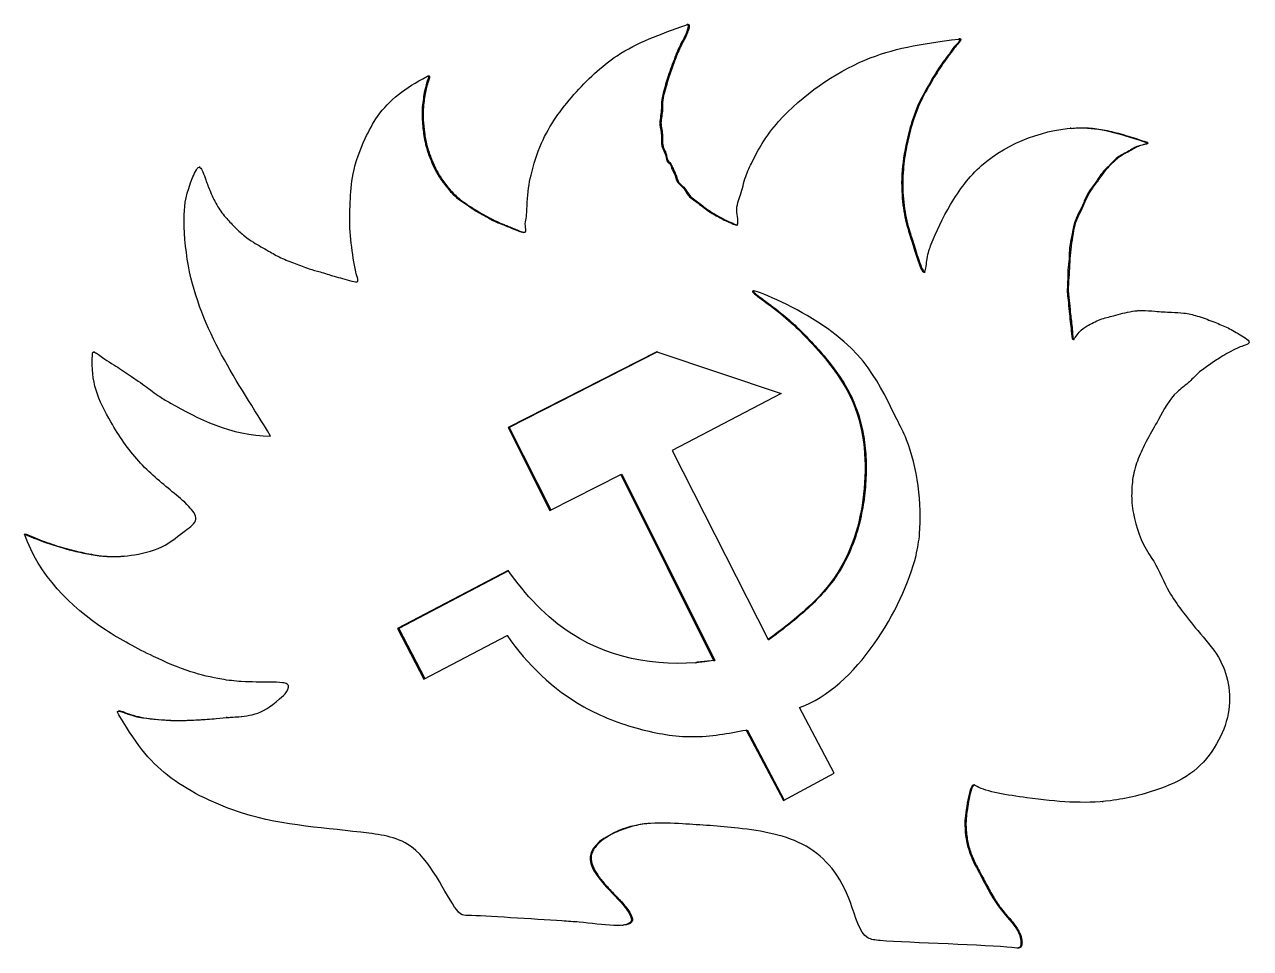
# Model space of a CAD drawing. Header units: millimetres. Extents: x 6 to 409, y -20 to 284.
import ezdxf

# ---------------------------------------------------------------- set-up
doc = ezdxf.new("R2010")
doc.units = ezdxf.units.MM

msp = doc.modelspace()

# ---------------------------------------------------------------- linework, layer by layer
at = {"color": 7, "linetype": 'Continuous', "lineweight": 25}
for p, q in [((224.44, 283.59), (224.08, 283.56)), ((313.77, 278.89), (313.41, 278.86)), ((139.26, 266.71), (138.91, 266.69)), ((350.27, 249.55), (349.91, 249.52)), ((64.08, 236.77), (63.73, 236.74)), ((372.4, 189.67), (372.04, 189.64)), ((29.36, 176.07), (29, 176.04)), ((214.12, 176.15), (165.26, 151.26)), ((214.3, 176.09), (165.61, 151.29)), ((214.12, 176.15), (254.99, 162.43)), ((254.99, 162.43), (219.21, 143.76)), ((165.26, 151.26), (165.61, 151.29)), ((165.26, 151.26), (179.01, 124.06)), ((165.61, 151.29), (179.3, 124.21)), ((219.21, 143.76), (250.65, 81.61)), ((179.01, 124.06), (202.24, 135.89)), ((202.24, 135.89), (202.6, 135.92)), ((202.24, 135.89), (232.79, 74.78)), ((202.6, 135.92), (233.14, 74.81)), ((6.34, 116.29), (6.7, 116.32)), ((165.32, 104.28), (128.94, 85.29)), ((165.4, 104.17), (129.29, 85.32)), ((128.94, 85.29), (129.29, 85.32)), ((128.94, 85.29), (137.56, 68.67)), ((129.29, 85.32), (137.85, 68.82)), ((137.56, 68.67), (164.91, 82.95)), ((164.91, 82.95), (165.27, 82.98)), ((250.65, 81.61), (251, 81.64)), ((226.94, 74.04), (227.3, 74.07)), ((233.14, 74.81), (227.28, 74.18)), ((232.79, 74.78), (233.14, 74.81)), ((37.54, 58.2), (37.19, 58.17)), ((272.44, 37.72), (260.98, 59.34)), ((72.94, 56.03), (72.59, 56)), ((243.46, 51.94), (243.82, 51.97)), ((243.46, 51.94), (255.72, 28.8)), ((243.82, 51.97), (256.01, 28.95)), ((255.72, 28.8), (272.44, 37.72)), ((360.45, 28.44), (360.8, 28.47)), ((202.66, -12.19), (203.01, -12.16)), ((332.67, -19.67), (333.02, -19.64))]:
    msp.add_line(p, q, dxfattribs=at)
for points, knots in [([(87.21, 148.45), (76.32, 166.39), (60.92, 187.6), (58.29, 220.75), (59.56, 228.98), (63.62, 237.96), (65.14, 234.76), (66.01, 232.25), (67.54, 228.26), (69.57, 223.85), (72.55, 219.98), (75.65, 216.85), (78.5, 214.14), (82.19, 211.65), (86.19, 209.42), (90.65, 206.84), (95.24, 205.18), (99.46, 203.41), (103.83, 202.32), (108.36, 200.79), (112.48, 199.81), (116.36, 198.67), (115.1, 202.3), (114.32, 207.22), (113.03, 215.62), (113.3, 224.95), (113.99, 235.64), (117.53, 245.03), (124.16, 257.46), (131.54, 262.83), (139.38, 266.98), (138.21, 263.6), (137.63, 261.1), (136.82, 255.66), (137.1, 250.37), (137.75, 245.52), (138.93, 241.25), (140.42, 237.69), (142.09, 234.2), (144.36, 231.06), (146.81, 228.09), (149.33, 225.91), (151.79, 224.44), (154.14, 222.62), (157.21, 221.02), (160.53, 219.02), (164.19, 217.66), (166.9, 216.52), (171.64, 214.52), (170.67, 217.82), (171.46, 220.55), (171.44, 227.31), (172.61, 234.28), (176.69, 247.66), (186.33, 260.86), (202.13, 275.86), (215.11, 280.34), (224.78, 283.85), (223.71, 280.12), (222.11, 277.73), (219.75, 272.17), (217.97, 267.17), (216.57, 262.53), (215.49, 258.31), (215.83, 255.09), (214.69, 251.02), (215.96, 247.2), (215.33, 243.56), (217.19, 241.03), (217.23, 238.49), (218.76, 237.72), (218.94, 236.16), (220.17, 234.48), (220.55, 231.58), (223.2, 229.93), (224.24, 227.4), (226.11, 226.11), (227.83, 224.77), (229.67, 223.45), (231.74, 221.73), (234.29, 220.55), (236.66, 219.09), (238.57, 218.47), (241.44, 216.88), (239.69, 223.35), (241.87, 227.72), (242.98, 233.46), (245.7, 239), (248.89, 245.29), (259.24, 258.63), (281.97, 274.21), (300.51, 277.2), (313.7, 278.9), (313.54, 278.33), (313.29, 277.63), (311.88, 276.51), (310.3, 273.98), (307.05, 269.99), (303.57, 264.01), (299.63, 257.09), (296.81, 248.38), (294.73, 238.57), (294.33, 228.63), (295.75, 218.73), (297.79, 213.04), (302.11, 198.42), (302.93, 207.78), (305.03, 213.8), (310.69, 225.51), (323.45, 242.84), (350.3, 252.44), (365.96, 247.91), (376.32, 244.43), (371.63, 243.78), (369.42, 241.96), (365.67, 240.49), (362.95, 237.39), (360.07, 234.68), (358.13, 231.27), (355.49, 228.14), (354.06, 224.13), (352.09, 220.61), (350.86, 217.15), (350.5, 213.94), (349.54, 210.32), (349.72, 206.83), (349.08, 202.81), (349.2, 199.26), (348.86, 195.93), (349.34, 192.8), (349.51, 189.73), (350, 185.89), (350.35, 183.41), (350.46, 178.66), (353.02, 183.21), (355.68, 184.78), (359.78, 186.93), (364.74, 188.07), (369.29, 189.4), (373.88, 189.83), (378.28, 189.38), (382.64, 189.13), (387.58, 188.99), (391.99, 187.88), (396.61, 186.19), (401.62, 184.17), (404.8, 182.33), (410.18, 179.12), (406.67, 178.11), (404.62, 177.2), (402.05, 175.96), (399, 174.14), (395.63, 171.85), (391.97, 169.3), (388.77, 165.74), (383.21, 161.89), (379.58, 154.8), (375.41, 147.81), (372.47, 141.78), (370.77, 136.77), (370.15, 131.61), (370.06, 127.37), (371.14, 119.7), (373.62, 112.81), (379.17, 104.92), (381.28, 98.45), (386.82, 90.9), (392.27, 83.89), (398.89, 76.76), (402.45, 67.09), (402.47, 56.93), (398.37, 46.82), (390.93, 37.56), (378.32, 31.78), (359.55, 27.17), (340.39, 28.81), (321.26, 31.8), (317.42, 34.77), (315.73, 26.12), (315.03, 20.41), (316.21, 12.03), (321.84, 1.89), (325.79, -6.2), (332.01, -12.25), (333.82, -16.4), (333.8, -19.97), (326.38, -18.69), (292.73, -17.91), (280.98, -16.47), (277.19, 0.78), (264.88, 16.02), (242.27, 19.93), (221.49, 21.2), (204.78, 22.11), (188.89, 11.56), (196.8, 0.63), (203.13, -5.05), (208.73, -14.13), (193.97, -11.43), (177.63, -10.46), (153.53, -8.79), (147.68, -9.14), (138.16, 15.26), (111.05, 19.58), (83.07, 20.7), (52.47, 35.56), (43.31, 46.77), (36.23, 58.79), (41.32, 56.7), (46.17, 55.66), (58.78, 54.5), (75.31, 56.5), (84.51, 56.59), (93.05, 64.84), (93.54, 67.1), (90.2, 67.58), (85.49, 67.74), (78.62, 67.6), (69.85, 68.67), (60.01, 71.06), (47.2, 76.6), (25.7, 88.07), (11.11, 102.72), (6.34, 116.29)], [0, 0, 0, 0, 0.041086, 0.052159, 0.060569, 0.063132, 0.064246, 0.066068, 0.068892, 0.072463, 0.07569, 0.078455, 0.081196, 0.083454, 0.087236, 0.090291, 0.093635, 0.096885, 0.099352, 0.102545, 0.106337, 0.107797, 0.109005, 0.112017, 0.118546, 0.125075, 0.131235, 0.139351, 0.144832, 0.158543, 0.158826, 0.159965, 0.162481, 0.166155, 0.169771, 0.173192, 0.17573, 0.178529, 0.180794, 0.183361, 0.186176, 0.188388, 0.189917, 0.191846, 0.194248, 0.196764, 0.19954, 0.20183, 0.20395, 0.205283, 0.206904, 0.210053, 0.216376, 0.223635, 0.23628, 0.248893, 0.265234, 0.26555, 0.26705, 0.269538, 0.273177, 0.277821, 0.281537, 0.282756, 0.285125, 0.288271, 0.29065, 0.292905, 0.295152, 0.2966, 0.297384, 0.298169, 0.299468, 0.301483, 0.303536, 0.305204, 0.306705, 0.307907, 0.309544, 0.311182, 0.313211, 0.315121, 0.316534, 0.317515, 0.320313, 0.32409, 0.328278, 0.331793, 0.336233, 0.342208, 0.365211, 0.386071, 0.38626, 0.386512, 0.386911, 0.387896, 0.389803, 0.392899, 0.398008, 0.403483, 0.408595, 0.416051, 0.423117, 0.428584, 0.434349, 0.44016, 0.442721, 0.446074, 0.455678, 0.466538, 0.489359, 0.503488, 0.504255, 0.506543, 0.50815, 0.511021, 0.513912, 0.5163, 0.518783, 0.521632, 0.524329, 0.527097, 0.529659, 0.531369, 0.533924, 0.536499, 0.538936, 0.541616, 0.543774, 0.545575, 0.548069, 0.550191, 0.552183, 0.554031, 0.556127, 0.558371, 0.561444, 0.564458, 0.568672, 0.570739, 0.573583, 0.577302, 0.579926, 0.582921, 0.586552, 0.589724, 0.593093, 0.595751, 0.597112, 0.598496, 0.600618, 0.602597, 0.60559, 0.608624, 0.611666, 0.614736, 0.621971, 0.626842, 0.630965, 0.635199, 0.637209, 0.641223, 0.643515, 0.652579, 0.654432, 0.662046, 0.666714, 0.672218, 0.679393, 0.685359, 0.691735, 0.698599, 0.706181, 0.714129, 0.725131, 0.742958, 0.754199, 0.755987, 0.760835, 0.767316, 0.775253, 0.781748, 0.793447, 0.801373, 0.804331, 0.806272, 0.807833, 0.818597, 0.820551, 0.82603, 0.836372, 0.846534, 0.854623, 0.864012, 0.869488, 0.874011, 0.878503, 0.881105, 0.888702, 0.890515, 0.898264, 0.900099, 0.907899, 0.913334, 0.927197, 0.935772, 0.94445, 0.945032, 0.945895, 0.947838, 0.951297, 0.957665, 0.963275, 0.964014, 0.965054, 0.965586, 0.96686, 0.970093, 0.972241, 0.975714, 0.980145, 0.986135, 1, 1, 1, 1]), ([(224.44, 283.59), (224.44, 283.59), (224.48, 283.6), (224.56, 283.59), (224.66, 283.54), (224.74, 283.43), (224.77, 283.28), (224.79, 282.83), (224.59, 282.07), (224.27, 281.11), (223.73, 279.77), (222.82, 278.18), (221.77, 276.08), (220.83, 273.87), (219.9, 271.52), (219.01, 269.11), (218.15, 266.56), (217.32, 263.86), (216.49, 261), (215.89, 258.26), (216.04, 255.74), (215.72, 253.54), (215.36, 251.33), (215.7, 249.1), (216.16, 246.91), (215.87, 244.68), (216.41, 242.64), (217.42, 240.99), (217.4, 239.15), (218.7, 238.04), (219.29, 236.62), (219.96, 235.22), (220.66, 233.6), (221.17, 231.57), (223.1, 230.25), (224.2, 228.31), (225.65, 226.59), (228.08, 225), (230.78, 222.68), (234.44, 220.6), (237.31, 219.07), (239.37, 218.24), (240.14, 217.84), (240.57, 217.75), (240.64, 217.77), (240.64, 217.77)], [0, 0, 0, 0, 0.000062, 0.001584, 0.002891, 0.004491, 0.006399, 0.008702, 0.021349, 0.035542, 0.047588, 0.075985, 0.104969, 0.136587, 0.167218, 0.200766, 0.23404, 0.269208, 0.307808, 0.347144, 0.374835, 0.402859, 0.431205, 0.459178, 0.487484, 0.515933, 0.543206, 0.565543, 0.588449, 0.607502, 0.626701, 0.646446, 0.666277, 0.694206, 0.722408, 0.750659, 0.778511, 0.806851, 0.860232, 0.913439, 0.966285, 0.983923, 0.997399, 0.999811, 1, 1, 1, 1]), ([(313.77, 278.89), (313.77, 278.89), (313.81, 278.9), (313.87, 278.9), (313.93, 278.88), (313.96, 278.85), (313.98, 278.81), (313.98, 278.73), (313.96, 278.6), (313.9, 278.39), (313.79, 278.04), (313.43, 277.49), (312.52, 276.75), (310.82, 274.45), (307.8, 270.46), (304.19, 264.56), (300.43, 257.98), (297.88, 250.82), (296.08, 243.48), (295.12, 237.09), (294.87, 231.73), (295, 227.42), (295.48, 223.19), (296.18, 219.2), (297.37, 215.14), (298.91, 210.38), (300.19, 206.12), (301.29, 203.36), (301.79, 202.6), (301.97, 202.39), (302.11, 202.31), (302.19, 202.28), (302.24, 202.28), (302.25, 202.29)], [0, 0, 0, 0, 0.000131, 0.001567, 0.002017, 0.002424, 0.003027, 0.003746, 0.00511, 0.007777, 0.011839, 0.018374, 0.031182, 0.053781, 0.121584, 0.212872, 0.304224, 0.395422, 0.487031, 0.577831, 0.628755, 0.680863, 0.73389, 0.782694, 0.827413, 0.886656, 0.963854, 0.988715, 0.993391, 0.996921, 0.998348, 0.999558, 1, 1, 1, 1]), ([(139.26, 266.71), (139.28, 266.71), (139.31, 266.72), (139.36, 266.7), (139.4, 266.66), (139.42, 266.6), (139.44, 266.48), (139.42, 266.19), (139.23, 265.51), (138.91, 264.58), (138.47, 263.14), (138.06, 261.34), (137.68, 259.02), (137.32, 255.99), (137.31, 252.31), (137.73, 248.09), (138.47, 243.92), (139.83, 239.88), (141.52, 235.97), (143.74, 232.33), (146.37, 228.97), (149.8, 225.75), (154.12, 222.97), (158.89, 220.14), (162.73, 218.36), (165.47, 217.3), (167.03, 216.64), (168.66, 215.95), (169.89, 215.49), (170.65, 215.37), (170.82, 215.38), (170.89, 215.39)], [0, 0, 0, 0, 0.000706, 0.001359, 0.00216, 0.003063, 0.004148, 0.007508, 0.01582, 0.034858, 0.050332, 0.081994, 0.115698, 0.152905, 0.215309, 0.276493, 0.338192, 0.400218, 0.462344, 0.52433, 0.586458, 0.648497, 0.729779, 0.811044, 0.891624, 0.914881, 0.940143, 0.966093, 0.992594, 0.99726, 1, 1, 1, 1]), ([(350.28, 249.46), (351.01, 249.54), (353.58, 249.84), (358.04, 249.55), (363.81, 248.51), (368.69, 247.08), (372.17, 245.97), (373.99, 245.35), (374.89, 245.08), (375.36, 244.85), (375.45, 244.78), (375.49, 244.73), (375.51, 244.68), (375.5, 244.63), (375.46, 244.56), (375.36, 244.49), (375.15, 244.39), (374.71, 244.23), (373.75, 243.97), (372.31, 243.66), (370.8, 242.88), (369.43, 241.94), (367.17, 240.92), (364.47, 238.85), (361.51, 235.85), (359.11, 232.4), (356.73, 229.31), (355.06, 226.1), (353.82, 223.05), (352.24, 220.14), (351.12, 216.72), (350.55, 212.89), (349.93, 208.8), (349.74, 204.64), (349.51, 200.45), (349.18, 196.2), (349.79, 191.85), (350.04, 188.08), (350.54, 184.83), (350.68, 182.75), (350.78, 181.27), (350.87, 180.66), (351, 180.37), (351.06, 180.28), (351.12, 180.23), (351.19, 180.2), (351.23, 180.21), (351.24, 180.21)], [0, 0, 0, 0, 0.021996, 0.076468, 0.131616, 0.195536, 0.226871, 0.239848, 0.252352, 0.254632, 0.255292, 0.255822, 0.256337, 0.256818, 0.257363, 0.258657, 0.260425, 0.26409, 0.272642, 0.289859, 0.307421, 0.32258, 0.339007, 0.380684, 0.422127, 0.463348, 0.504811, 0.53718, 0.569688, 0.602267, 0.634798, 0.675385, 0.716433, 0.756802, 0.798, 0.840473, 0.882247, 0.927293, 0.95193, 0.979134, 0.98869, 0.995978, 0.997115, 0.998074, 0.998883, 0.999618, 1, 1, 1, 1]), ([(260.98, 59.34), (279.69, 65.85), (297.12, 95.4), (301.71, 122.5), (299.21, 142.25), (288.27, 162.65), (281.34, 181.74), (239.85, 199.45), (255.26, 188.73), (265.19, 179.28), (281.4, 159.81), (284.13, 131.48), (275.79, 101.02), (259.07, 87.79), (250.65, 81.61)], [0, 0, 0, 0, 0.1888, 0.214778, 0.314345, 0.342773, 0.486612, 0.549176, 0.568984, 0.628941, 0.703404, 0.801802, 0.895929, 1, 1, 1, 1]), ([(246.12, 196.15), (246.1, 196.15), (246.06, 196.15), (246, 196.13), (245.96, 196.11), (245.93, 196.08), (245.91, 196.04), (245.9, 196), (245.92, 195.94), (245.97, 195.83), (246.21, 195.51), (246.85, 194.97), (247.88, 194.16), (250.88, 191.98), (255.38, 188.64), (260.81, 183.75), (265.64, 178.72), (270.31, 173.42), (274.65, 167.62), (278.32, 161.31), (280.88, 154.5), (282.44, 147.23), (283.04, 139.61), (282.77, 131.78), (281.75, 124.01), (279.92, 116.44), (277.17, 109.22), (273.39, 102.52), (268.58, 96.52), (263.07, 91.13), (257.16, 86.21), (253.05, 83.15), (251, 81.64)], [0, 0, 0, 0, 0.00045, 0.000855, 0.001197, 0.001494, 0.001775, 0.002116, 0.002524, 0.003028, 0.004675, 0.011139, 0.020888, 0.032785, 0.090728, 0.140944, 0.189422, 0.24026, 0.2924, 0.344466, 0.396021, 0.447642, 0.503168, 0.559138, 0.615154, 0.670746, 0.725707, 0.780214, 0.834881, 0.890056, 0.945377, 1, 1, 1, 1]), ([(6.34, 116.29), (11.78, 113.84), (20.68, 110.95), (32.99, 108.54), (42.94, 109.23), (52.43, 111.74), (57.92, 116.68), (64.15, 120.86), (59.66, 126.41), (53.13, 131.58), (43.06, 140.06), (35.28, 151.6), (29.09, 163.73), (28.42, 170.71), (28.71, 176.35), (30.62, 175.35), (32.15, 174), (35.8, 171.86), (40.42, 168.7), (45.21, 165.56), (50.66, 161.35), (61.83, 155.01), (74.09, 148.56), (87.21, 148.45)], [0, 0, 0, 0, 0.092822, 0.146646, 0.19425, 0.24926, 0.29226, 0.318432, 0.343122, 0.381235, 0.458872, 0.540961, 0.601, 0.661581, 0.66581, 0.67222, 0.684964, 0.703312, 0.73544, 0.772065, 0.799687, 0.82248, 1, 1, 1, 1]), ([(6.7, 116.32), (8.76, 115.45), (12.89, 113.7), (19.31, 111.7), (25.82, 110.03), (31.63, 109.03), (36.13, 108.83), (38.38, 109.03), (39.23, 109.11)], [0, 0, 0, 0, 0.19974, 0.399074, 0.599191, 0.798942, 0.923696, 1, 1, 1, 1]), ([(232.79, 74.78), (217.16, 72.12), (189.23, 76.36), (170.79, 96.51), (165.32, 104.28)], [0, 0, 0, 0, 0.620456, 1, 1, 1, 1]), ([(164.91, 82.95), (171.48, 73.54), (184.96, 60.51), (207.55, 51.92), (225.88, 48.72), (237.68, 50.8), (243.46, 51.94)], [0, 0, 0, 0, 0.384908, 0.604543, 0.801571, 1, 1, 1, 1]), ([(37.54, 58.2), (37.56, 58.2), (37.62, 58.21), (38.08, 58.16), (38.96, 57.86), (40.37, 57.32), (42.57, 56.56), (45.63, 55.92), (49.44, 55.46), (53.46, 55.14), (57.64, 55.05), (62.48, 55.19), (66.13, 55.45), (68.38, 55.64), (68.62, 55.66)], [0, 0, 0, 0, 0.001431, 0.005986, 0.043825, 0.089124, 0.149987, 0.265941, 0.385792, 0.516273, 0.650737, 0.784632, 0.977684, 1, 1, 1, 1]), ([(72.94, 56.03), (73.15, 56.04), (74.69, 56.17), (76.22, 56.29), (77.54, 56.4)], [0, 0, 0, 0, 0.138778, 1, 1, 1, 1]), ([(318.57, 33.91), (318.56, 33.91), (318.49, 33.92), (318.34, 33.84), (318.17, 33.71), (317.84, 33.29), (317.24, 31.84), (316.72, 29.33), (316.19, 26.32), (315.81, 23.67), (315.67, 21.31), (315.75, 18.98), (316.08, 16.04), (316.89, 12.47), (318.56, 8.5), (320.77, 4.44), (322.97, 0.22), (325.35, -4.05), (327.59, -7.14), (329.46, -9.28), (330.7, -10.72), (331.87, -12.19), (332.93, -13.74), (333.82, -15.52), (334.14, -17.25), (334.12, -18.54), (333.89, -19.19), (333.53, -19.56), (333.2, -19.61), (333.02, -19.64)], [0, 0, 0, 0, 0.000386, 0.003696, 0.007486, 0.011981, 0.029934, 0.086109, 0.140516, 0.183355, 0.220777, 0.259081, 0.300349, 0.369625, 0.442609, 0.51582, 0.602149, 0.682238, 0.76148, 0.793413, 0.825429, 0.857122, 0.888232, 0.919518, 0.956549, 0.975557, 0.98366, 0.990932, 1, 1, 1, 1]), ([(211.88, 21.25), (211.85, 21.25), (210.15, 21.19), (206.7, 20.55), (202.47, 19.23), (199.14, 17.65), (196.75, 16.21), (194.85, 14.66), (193.51, 13.07), (192.7, 11.52), (192.43, 9.83), (192.83, 7.59), (194.18, 4.96), (196.33, 2.13), (198.96, -0.76), (201.83, -3.67), (204.08, -6.24), (205.38, -8.2), (205.88, -9.2), (206.1, -9.95), (206.14, -10.44), (206.04, -10.87), (205.79, -11.27), (205.36, -11.6), (204.76, -11.86), (203.96, -12.07), (203.36, -12.1), (203.01, -12.12)], [0, 0, 0, 0, 0.001348, 0.097018, 0.198874, 0.253088, 0.306892, 0.357516, 0.392367, 0.424591, 0.45559, 0.487924, 0.551938, 0.621668, 0.689641, 0.774018, 0.854489, 0.882999, 0.907685, 0.918063, 0.927065, 0.935043, 0.942786, 0.953306, 0.965615, 0.980104, 1, 1, 1, 1])]:
    msp.add_open_spline(points, degree=3, knots=knots, dxfattribs=at)

doc.saveas('drawing.dxf')
